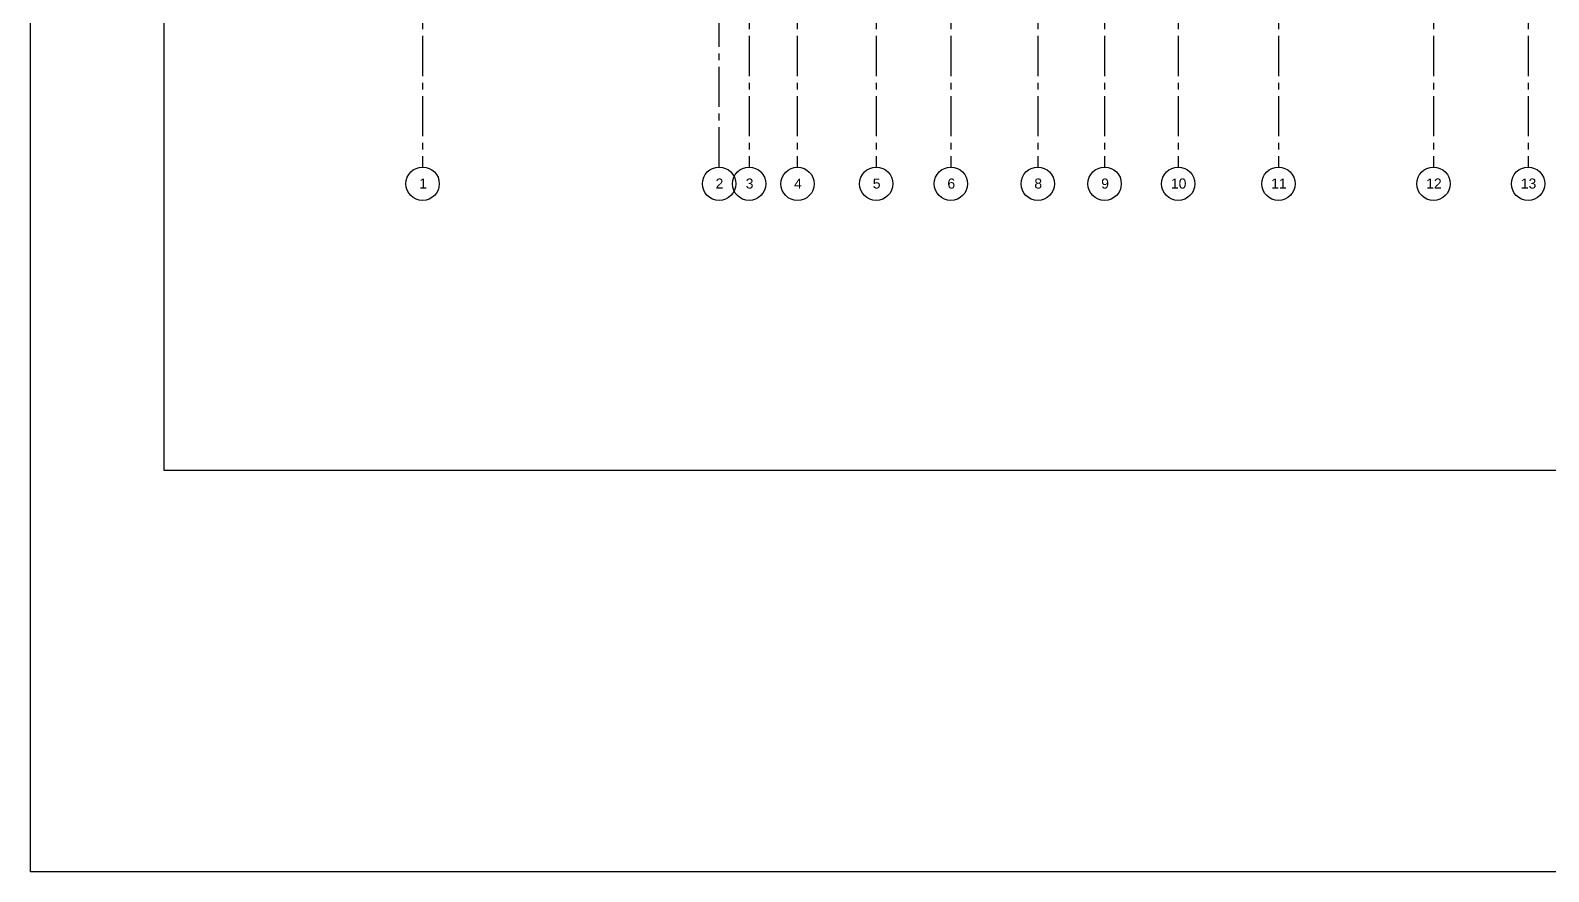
# Model space of a CAD drawing. Header units: inches. Extents: x -3719 to 348, y -844 to 2341.
# Drawn here: x -3700 to -2338, y -844 to -89 of the extents above; entities that cross this region are included whole.
import ezdxf
from ezdxf.enums import TextEntityAlignment as Align

# ---------------------------------------------------------------- set-up
doc = ezdxf.new("R2010")
doc.units = ezdxf.units.IN
doc.header["$LTSCALE"] = 48
doc.header["$MEASUREMENT"] = 0
doc.linetypes.add('CENTER2', pattern=[1.125, 0.75, -0.125, 0.125, -0.125])
doc.layers.add('A-ANNO-NPLT', color=151, linetype='Continuous', plot=False)
doc.layers.add('A-Grid(3-32)', color=8, linetype='CENTER2')
doc.layers.add('S-Grid-Iden', color=2, linetype='Continuous')
doc.styles.get("Standard").update_dxf_attribs({"font": 'arial.ttf'})

# ---------------------------------------------------------------- blocks, each defined once
blk = doc.blocks.new('Column Bubble')
blk.add_circle((-0.004, -0.002), 0.156)
blk.add_attdef('XX', text='', height=0.0938).set_placement((0, 0), align=Align.MIDDLE_CENTER)
blk = doc.blocks.new('LOWER LEVEL - STRUCTURAL GRID')
at = {"layer": 'A-Grid(3-32)'}
for p, q in [((-3663.5, -7402), (-3663.5, -9409.8)), ((-3397.5, -9409.8), (-3397.5, -7402)), ((-3370.5, -7402), (-3370.5, -9409.8)), ((-3327.5, -7402), (-3327.5, -9409.8)), ((-3256.5, -7402), (-3256.5, -9409.8)), ((-3189.5, -7402), (-3189.5, -9409.8)), ((-3111.5, -7402), (-3111.5, -9409.8)), ((-3051.5, -7402), (-3051.5, -9409.8)), ((-2985.5, -7402), (-2985.5, -9409.8)), ((-2895.5, -7402), (-2895.5, -9409.8)), ((-2756.5, -7402), (-2756.5, -9409.8)), ((-2671.5, -7402), (-2671.5, -9409.8))]:
    blk.add_line(p, q, dxfattribs=at)
at = {"layer": 'S-Grid-Iden', "xscale": 96, "yscale": 96, "zscale": 96}
for p, values in [((-3663.1, -9424.5), {'XX': '1'}), ((-3397.1, -9424.5), {'XX': '2'}), ((-3370.1, -9424.5), {'XX': '3'}), ((-3326.7, -9424.6), {'XX': '4'}), ((-3256.1, -9424.5), {'XX': '5'}), ((-3189.1, -9424.5), {'XX': '6'}), ((-3111.1, -9424.5), {'XX': '8'}), ((-3051.1, -9424.5), {'XX': '9'}), ((-2985.1, -9424.5), {'XX': '10'}), ((-2895.1, -9424.5), {'XX': '11'}), ((-2756, -9424.5), {'XX': '12'}), ((-2671.1, -9424.5), {'XX': '13'})]:
    blk.add_blockref('Column Bubble', p, dxfattribs=at).add_auto_attribs(values)

msp = doc.modelspace()

# ---------------------------------------------------------------- linework, layer by layer
at = {"layer": 'A-ANNO-NPLT'}
for points in [[(-3700, -844.3), (-3700, 2131.7), (348, 2131.7), (348, -844.3)], [(-3580, -484.3), (-3580, 1771.7), (228, 1771.7), (228, -484.3)]]:
    msp.add_lwpolyline(points, close=True, dxfattribs=at)

# ---------------------------------------------------------------- block references
msp.add_blockref('LOWER LEVEL - STRUCTURAL GRID', (315.5, 9197.8))

doc.saveas('drawing.dxf')
